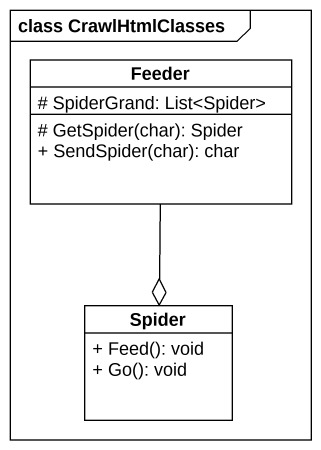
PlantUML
@startuml
mainframe class CrawlHtmlClasses
hide circle
hide empty members
skinparam classAttributeIconSize 0
class Feeder {
  # SpiderGrand: List<Spider>
  # GetSpider(char): Spider
  + SendSpider(char): char
}
class Spider {
  + Feed(): void
  + Go(): void
}
Feeder --o Spider
@enduml
